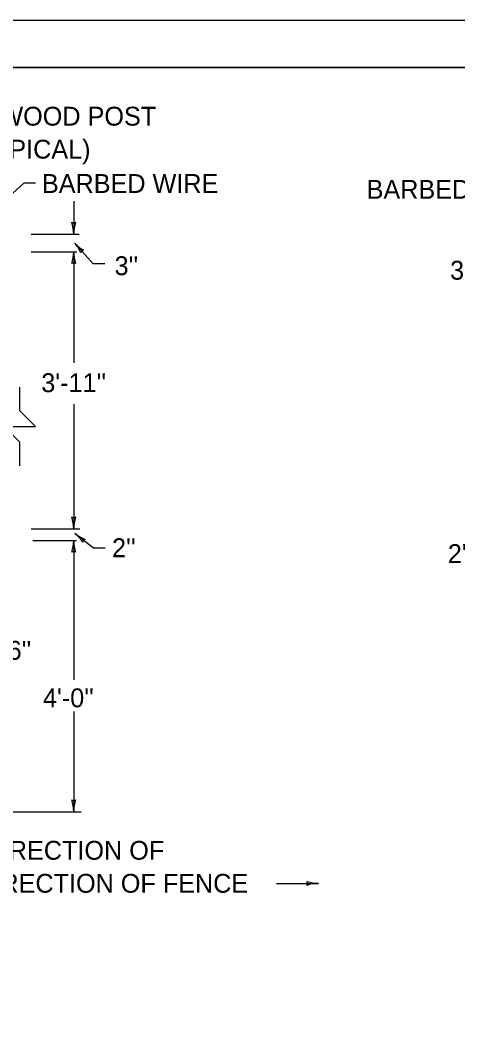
# Model space of a CAD drawing. Extents: x 1000 to 1036.3, y 1000 to 1022.
# Drawn here: x 1016.26 to 1020.91, y 1011.29 to 1022 of the extents above; entities that cross this region are included whole.
import ezdxf

# ---------------------------------------------------------------- set-up
doc = ezdxf.new("R2010")
doc.units = 0
for name, color, linetype in [('Level 1', 7, 'Continuous'), ('Level 10', 7, 'Continuous'), ('Level 11', 7, 'Continuous')]:
    doc.layers.add(name, color=color, linetype=linetype)

msp = doc.modelspace()

# ---------------------------------------------------------------- linework, layer by layer
at = {"layer": 'Level 1'}
for p, q in [((1016.3, 1020.27), (1015.704, 1019.732)), ((1016.425, 1020.27), (1016.3, 1020.27)), ((1016.831, 1020.079), (1016.831, 1019.732)), ((1016.381, 1019.732), (1016.888, 1019.732)), ((1017.036, 1019.416), (1016.838, 1019.639)), ((1016.381, 1019.544), (1016.864, 1019.544)), ((1016.831, 1019.544), (1016.831, 1018.366)), ((1017.161, 1019.416), (1017.036, 1019.416)), ((1016.831, 1017.927), (1016.831, 1016.607)), ((1016.381, 1016.607), (1016.896, 1016.607)), ((1016.396, 1016.482), (1016.86, 1016.482)), ((1016.831, 1016.482), (1016.831, 1015.003)), ((1017.041, 1016.399), (1016.842, 1016.557)), ((1017.166, 1016.399), (1017.041, 1016.399)), ((1016.831, 1014.669), (1016.831, 1013.607)), ((1015.681, 1013.604), (1016.909, 1013.604)), ((1018.982, 1012.845), (1019.43, 1012.845))]:
    msp.add_line(p, q, dxfattribs=at)
msp.add_lwpolyline([(1016.259, 1017.273), (1016.259, 1017.523), (1016.092, 1017.69), (1016.426, 1017.69), (1016.259, 1017.857), (1016.259, 1018.107)], dxfattribs=at)
for centre, radius, start, end in [((1016.831, 1019.88), 0.0313, 228.7746, 310.8913), ((1016.44, 1019.732), 0.391, 0, 18.6688), ((1017.222, 1019.732), 0.391, 161.3472, 179.9939), ((1016.44, 1019.732), 0.391, 359.9878, 0), ((1017.131, 1019.898), 0.391, 221.5136, 240.1824), ((1016.546, 1019.38), 0.391, 22.8607, 41.5075), ((1017.131, 1019.898), 0.391, 221.5014, 221.5136), ((1016.44, 1019.544), 0.391, 341.3472, 359.9939), ((1017.222, 1019.544), 0.391, 180, 198.6688), ((1017.222, 1019.544), 0.391, 179.9878, 180), ((1016.937, 1019.528), 0.0313, 90.2882, 172.4049), ((1016.831, 1019.395), 0.0313, 48.7746, 130.8913), ((1016.831, 1016.755), 0.0313, 228.7746, 310.8913), ((1016.44, 1016.607), 0.391, 0, 18.6688), ((1017.222, 1016.607), 0.391, 161.3472, 179.9939), ((1016.44, 1016.607), 0.391, 359.9878, 0), ((1016.44, 1016.482), 0.391, 341.3472, 359.9939), ((1017.222, 1016.482), 0.391, 180, 198.6688), ((1017.222, 1016.482), 0.391, 179.9878, 180), ((1017.086, 1016.863), 0.391, 231.4548, 250.1236), ((1016.599, 1016.251), 0.391, 32.802, 51.4487), ((1017.086, 1016.863), 0.391, 231.4426, 231.4548), ((1016.959, 1016.464), 0.0313, 100.2294, 182.3461), ((1016.831, 1016.333), 0.0313, 48.7746, 130.8913), ((1016.831, 1013.755), 0.0313, 228.7746, 310.8913), ((1016.44, 1013.607), 0.391, 0, 18.6688), ((1017.222, 1013.607), 0.391, 161.3472, 179.9939), ((1016.44, 1013.607), 0.391, 359.9878, 0), ((1019.282, 1012.845), 0.0313, 318.7746, 40.8913), ((1019.43, 1013.236), 0.391, 251.3472, 269.9939), ((1019.43, 1012.454), 0.391, 90, 108.6688), ((1019.43, 1012.454), 0.391, 89.9878, 90)]:
    msp.add_arc(centre, radius, start, end, dxfattribs=at)
at = {"layer": 'Level 10'}
for p, q in [((1000, 1022), (1036, 1022)), ((1007, 1021.5), (1035.5, 1021.5))]:
    msp.add_line(p, q, dxfattribs=at)
at = {"layer": 'Level 11'}
msp.add_lwpolyline([(1007, 1000.5), (1035.5, 1000.5), (1035.5, 1021.5), (1007, 1021.5)], close=True, dxfattribs=at)

# ---------------------------------------------------------------- texts
at = {"layer": 'Level 1'}
for s, p in [("8'' WOOD POST", (1015.717, 1020.882)), ('(TYPICAL)', (1015.717, 1020.532)), ('BARBED WIRE', (1016.494, 1020.168)), ('BARBED WIRE', (1019.94, 1020.106)), ("3''", (1017.265, 1019.296)), ("3''", (1020.826, 1019.248)), ("3'-11''", (1016.487, 1018.055)), ("2''", (1017.238, 1016.305)), ("2''", (1020.802, 1016.243)), ("3'-6''", (1015.841, 1015.217)), ("4'-0''", (1016.505, 1014.713)), ('DIRECTION OF', (1015.875, 1013.096)), ('ERECTION OF FENCE', (1015.875, 1012.746))]:
    msp.add_text(s, height=0.2, dxfattribs=at).set_placement(p)

doc.saveas('drawing.dxf')
